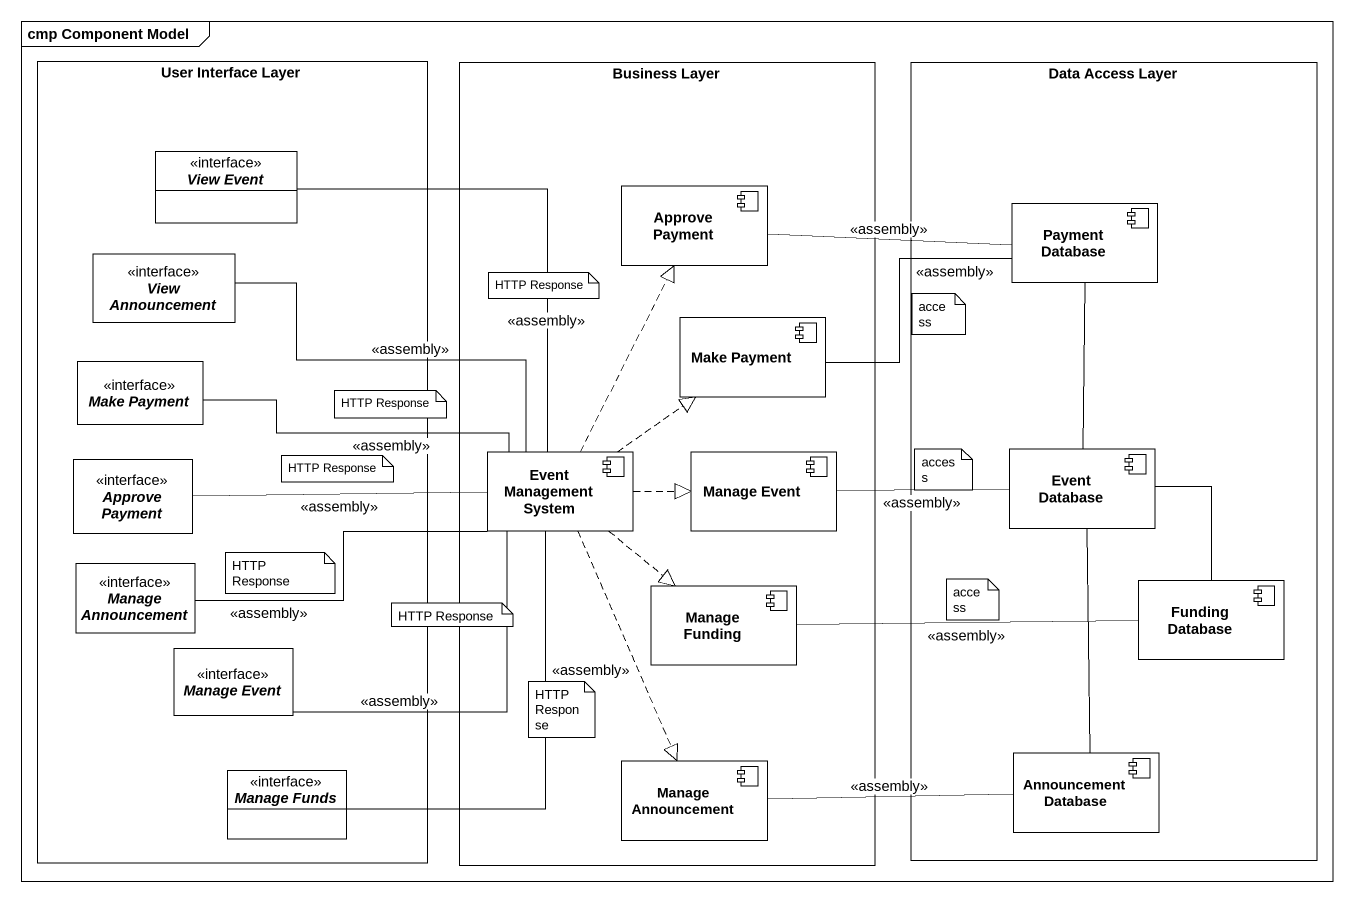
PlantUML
@startuml
mainframe cmp Component Model
allowmixing
hide circle
hide empty members
rectangle "User Interface Layer" as User_Interface_Layer {
  interface "View Event" as View_Event
  interface "View Announcement" as View_Announcement
  interface "Make Payment" as Make_Payment
  interface "Approve Payment" as Approve_Payment_2
  interface "Manage Announcement" as Manage_Announcement
  interface "Manage Event" as Manage_Event_2
  interface "Manage Funds" as Manage_Funds
}
rectangle "Business Layer" as Business_Layer {
  component "Approve Payment" as Approve_Payment
  component "Make Payment" as Make_Payment_2
  component "Event Management System" as Event_Management_System
  component "Manage Event" as Manage_Event
  component "Manage Funding" as Manage_Funding
  component "Manage Announcement" as Manage_Announcement_2
}
rectangle "Data Access Layer" as Data_Access_Layer {
  component "Payment Database" as Payment_Database
  component "Event Database" as Event_Database
  component "Funding Database" as Funding_Database
  component "Announcement Database" as Announcement_Database
}
View_Event -- Event_Management_System : <<assembly>>
Payment_Database -left- Approve_Payment : <<assembly>>
Payment_Database -left- Make_Payment_2 : <<assembly>>
Payment_Database -- Event_Database
View_Announcement -right- Event_Management_System : <<assembly>>
Make_Payment -right- Event_Management_System : <<assembly>>
Approve_Payment_2 -right- Event_Management_System : <<assembly>>
Event_Management_System .up.|> Approve_Payment
Event_Management_System .up.|> Make_Payment_2
Event_Management_System .right.|> Manage_Event
Event_Management_System ..|> Manage_Funding
Event_Management_System ..|> Manage_Announcement_2
Event_Database -left- Manage_Event : <<assembly>>
Event_Database -- Funding_Database
Event_Database -- Announcement_Database
Manage_Announcement -right- Event_Management_System : <<assembly>>
Funding_Database -left- Manage_Funding : <<assembly>>
Manage_Event_2 -right- Event_Management_System : <<assembly>>
Manage_Funds -up- Event_Management_System : <<assembly>>
Announcement_Database -left- Manage_Announcement_2 : <<assembly>>
note as N1
  HTTP Response
end note
note as N2
  access
end note
note as N3
  HTTP Response
end note
note as N4
  HTTP Response
end note
note as N5
  access
end note
note as N6
  HTTP Response
end note
note as N7
  HTTP Response
end note
note as N8
  access
end note
note as N9
  HTTP Response
end note
@enduml
